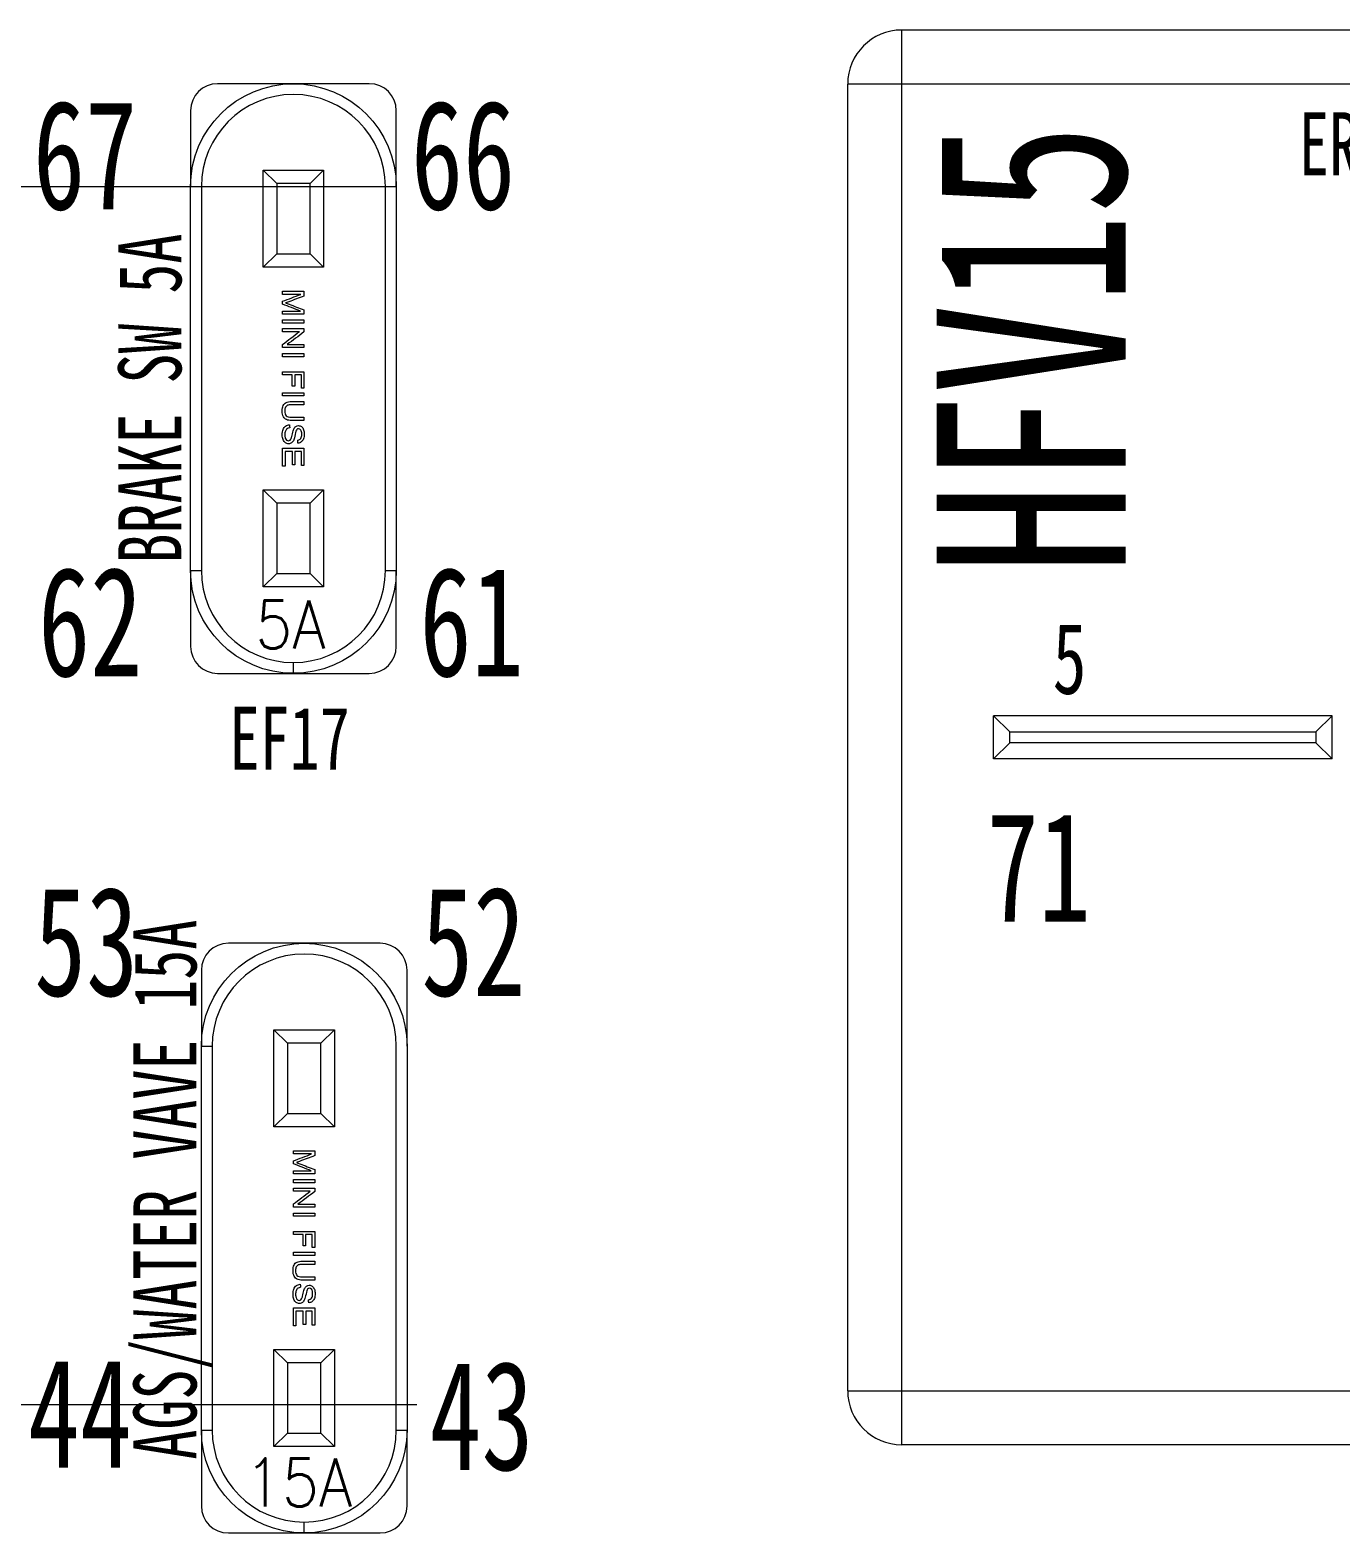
# Model space of a CAD drawing. Header units: inches. Extents: x 47316 to 59086, y 3141 to 11743.
# Drawn here: x 50685.8 to 50740.5, y 10055.5 to 10118.1 of the extents above; entities that cross this region are included whole.
import ezdxf
from ezdxf.enums import TextEntityAlignment as Align

# ---------------------------------------------------------------- set-up
doc = ezdxf.new("R2010")
doc.units = ezdxf.units.IN
doc.header["$MEASUREMENT"] = 0
doc.styles.add('MtX_romans_shx', font='romans.shx')
doc.styles.add('MtX_STSong', font='')
doc.styles.add('仿宋', font='仿宋_GB2312.ttf', dxfattribs={"width": 0.7})
doc.styles.get('MtX_STSong').set_extended_font_data('STSong')

msp = doc.modelspace()

# ---------------------------------------------------------------- linework, layer by layer
at = {"color": 0, "linetype": 'Continuous', "lineweight": 15}
for p, q in [((50776.613, 10118.137), (50722.163, 10118.137)), ((50722.163, 10059.187), (50722.163, 10118.137)), ((50696.816, 10115.901), (50693.655, 10115.901)), ((50699.977, 10115.901), (50696.816, 10115.901)), ((50778.863, 10115.887), (50719.913, 10115.887)), ((50719.913, 10061.437), (50719.913, 10115.887)), ((50692.53, 10114.776), (50692.53, 10111.615)), ((50701.102, 10111.615), (50701.102, 10114.776)), ((50695.556, 10112.301), (50698.076, 10112.301)), ((50695.556, 10108.251), (50695.556, 10112.301)), ((50696.119, 10111.739), (50695.556, 10112.301)), ((50698.076, 10112.301), (50697.514, 10111.739)), ((50698.076, 10112.301), (50698.076, 10108.251)), ((50692.53, 10095.618), (50692.53, 10111.615)), ((50692.53, 10111.615), (50692.98, 10111.615)), ((50692.98, 10111.615), (50692.98, 10095.618)), ((50696.119, 10111.739), (50696.119, 10108.814)), ((50697.514, 10111.739), (50696.119, 10111.739)), ((50697.514, 10108.814), (50697.514, 10111.739)), ((50700.652, 10095.618), (50700.652, 10111.615)), ((50701.102, 10111.615), (50701.102, 10095.618)), ((50696.119, 10108.814), (50695.556, 10108.251)), ((50696.119, 10108.814), (50697.514, 10108.814)), ((50698.076, 10108.251), (50697.514, 10108.814)), ((50698.076, 10108.251), (50695.556, 10108.251)), ((50696.119, 10098.419), (50695.556, 10098.981)), ((50695.556, 10094.931), (50695.556, 10098.981)), ((50695.556, 10098.981), (50698.076, 10098.981)), ((50698.076, 10098.981), (50697.514, 10098.419)), ((50698.076, 10098.981), (50698.076, 10094.931)), ((50696.119, 10098.419), (50696.119, 10095.494)), ((50697.514, 10098.419), (50696.119, 10098.419)), ((50697.514, 10095.494), (50697.514, 10098.419)), ((50692.53, 10095.618), (50692.98, 10095.618)), ((50692.53, 10095.618), (50692.53, 10092.456)), ((50696.119, 10095.494), (50695.556, 10094.931)), ((50696.119, 10095.494), (50697.514, 10095.494)), ((50698.076, 10094.931), (50697.514, 10095.494)), ((50700.652, 10095.618), (50701.102, 10095.618)), ((50701.102, 10092.456), (50701.102, 10095.618)), ((50698.076, 10094.931), (50695.556, 10094.931)), ((50696.816, 10091.331), (50696.816, 10091.781)), ((50693.655, 10091.331), (50696.816, 10091.331)), ((50696.816, 10091.331), (50699.977, 10091.331)), ((50740.095, 10089.562), (50725.988, 10089.562)), ((50725.988, 10087.762), (50725.988, 10089.562)), ((50726.663, 10088.887), (50725.988, 10089.562)), ((50740.095, 10089.562), (50739.42, 10088.887)), ((50740.095, 10087.762), (50740.095, 10089.562)), ((50725.988, 10087.762), (50726.663, 10088.437)), ((50726.663, 10088.887), (50739.42, 10088.887)), ((50726.663, 10088.437), (50726.663, 10088.887)), ((50739.42, 10088.437), (50726.663, 10088.437)), ((50739.42, 10088.887), (50739.42, 10088.437)), ((50739.42, 10088.437), (50740.095, 10087.762)), ((50740.095, 10087.762), (50725.988, 10087.762)), ((50697.266, 10080.081), (50694.105, 10080.081)), ((50700.427, 10080.081), (50697.266, 10080.081)), ((50692.98, 10078.956), (50692.98, 10075.795)), ((50701.552, 10075.795), (50701.552, 10078.956)), ((50696.006, 10076.481), (50698.526, 10076.481)), ((50696.006, 10072.431), (50696.006, 10076.481)), ((50696.569, 10075.919), (50696.006, 10076.481)), ((50698.526, 10076.481), (50697.964, 10075.919)), ((50698.526, 10076.481), (50698.526, 10072.431)), ((50692.98, 10059.798), (50692.98, 10075.795)), ((50692.98, 10075.795), (50693.43, 10075.795)), ((50693.43, 10075.795), (50693.43, 10059.798)), ((50696.569, 10075.919), (50696.569, 10072.994)), ((50697.964, 10075.919), (50696.569, 10075.919)), ((50697.964, 10072.994), (50697.964, 10075.919)), ((50701.102, 10059.798), (50701.102, 10075.795)), ((50701.552, 10075.795), (50701.552, 10059.798)), ((50696.569, 10072.994), (50696.006, 10072.431)), ((50696.569, 10072.994), (50697.964, 10072.994)), ((50698.526, 10072.431), (50697.964, 10072.994)), ((50698.526, 10072.431), (50696.006, 10072.431)), ((50696.569, 10062.599), (50696.006, 10063.161)), ((50696.006, 10059.111), (50696.006, 10063.161)), ((50696.006, 10063.161), (50698.526, 10063.161)), ((50698.526, 10063.161), (50697.964, 10062.599)), ((50698.526, 10063.161), (50698.526, 10059.111)), ((50696.569, 10062.599), (50696.569, 10059.674)), ((50697.964, 10062.599), (50696.569, 10062.599)), ((50697.964, 10059.674), (50697.964, 10062.599)), ((50719.913, 10061.437), (50778.863, 10061.437)), ((50692.98, 10059.798), (50693.43, 10059.798)), ((50692.98, 10059.798), (50692.98, 10056.636)), ((50696.569, 10059.674), (50696.006, 10059.111)), ((50696.569, 10059.674), (50697.964, 10059.674)), ((50698.526, 10059.111), (50697.964, 10059.674)), ((50701.102, 10059.798), (50701.552, 10059.798)), ((50701.552, 10056.636), (50701.552, 10059.798)), ((50698.526, 10059.111), (50696.006, 10059.111)), ((50776.613, 10059.187), (50722.163, 10059.187)), ((50697.266, 10055.511), (50697.266, 10055.961)), ((50694.105, 10055.511), (50697.266, 10055.511)), ((50697.266, 10055.511), (50700.427, 10055.511))]:
    msp.add_line(p, q, dxfattribs=at)
at = {"color": 0, "lineweight": 15}
for p, q in [((50645.336, 10111.615), (50701.102, 10111.615)), ((50646.188, 10060.865), (50701.955, 10060.865))]:
    msp.add_line(p, q, dxfattribs=at)
at = {"color": 0, "linetype": 'Continuous', "lineweight": 15}
for centre, radius, start, end in [((50722.163, 10115.887), 2.25, 90, 180), ((50693.655, 10114.776), 1.125, 90, 180), ((50699.977, 10114.776), 1.125, 0, 90), ((50696.816, 10111.615), 3.836, 0, 180), ((50696.816, 10095.618), 3.836, 180, 270), ((50696.816, 10095.618), 3.836, 270, 0), ((50693.655, 10092.456), 1.125, 180, 270), ((50699.977, 10092.456), 1.125, 270, 0), ((50694.105, 10078.956), 1.125, 90, 180), ((50697.266, 10075.795), 3.836, 0, 180), ((50700.427, 10078.956), 1.125, 0, 90), ((50722.163, 10061.437), 2.25, 180, 270), ((50697.266, 10059.798), 3.836, 180, 270), ((50697.266, 10059.798), 3.836, 270, 0), ((50694.105, 10056.636), 1.125, 180, 270), ((50700.427, 10056.636), 1.125, 270, 0)]:
    msp.add_arc(centre, radius, start, end, dxfattribs=at)
at = {"color": 0, "linetype": 'Continuous', "lineweight": 15, "extrusion": (0, 0, -1)}
for centre, start, end in [((-50696.816, 10111.615), 0, 180), ((-50696.816, 10095.618), 270, 0), ((-50696.816, 10095.618), 180, 270), ((-50697.266, 10075.795), 0, 180), ((-50697.266, 10059.798), 270, 0), ((-50697.266, 10059.798), 180, 270)]:
    msp.add_arc(centre, 4.286, start, end, dxfattribs=at)
at = {"color": 0, "linetype": 'Continuous', "lineweight": 15}
for points in [[(50696.365, 10107.252), (50696.662, 10107.252), (50696.959, 10107.252), (50697.256, 10107.252)], [(50696.365, 10107.124), (50696.365, 10107.167), (50696.365, 10107.21), (50696.365, 10107.252)], [(50697.123, 10107.124), (50696.871, 10107.124), (50696.618, 10107.124), (50696.365, 10107.124)], [(50696.365, 10106.834), (50696.618, 10106.931), (50696.871, 10107.028), (50697.123, 10107.124)], [(50697.256, 10107.252), (50697.256, 10107.186), (50697.256, 10107.119), (50697.256, 10107.053)], [(50696.365, 10106.715), (50696.365, 10106.755), (50696.365, 10106.794), (50696.365, 10106.834)], [(50697.111, 10106.423), (50696.862, 10106.521), (50696.613, 10106.618), (50696.365, 10106.715)], [(50697.256, 10106.474), (50697.256, 10106.414), (50697.256, 10106.355), (50697.256, 10106.295)], [(50696.365, 10106.295), (50696.365, 10106.338), (50696.365, 10106.381), (50696.365, 10106.423)], [(50696.365, 10106.423), (50696.613, 10106.423), (50696.862, 10106.423), (50697.111, 10106.423)], [(50697.256, 10106.295), (50696.959, 10106.295), (50696.662, 10106.295), (50696.365, 10106.295)], [(50696.365, 10105.926), (50696.365, 10105.97), (50696.365, 10106.015), (50696.365, 10106.059)], [(50696.365, 10106.059), (50696.662, 10106.059), (50696.959, 10106.059), (50697.256, 10106.059)], [(50697.256, 10105.926), (50696.959, 10105.926), (50696.662, 10105.926), (50696.365, 10105.926)], [(50697.256, 10106.059), (50697.256, 10106.015), (50697.256, 10105.97), (50697.256, 10105.926)], [(50696.365, 10105.567), (50696.365, 10105.609), (50696.365, 10105.651), (50696.365, 10105.694)], [(50696.365, 10105.694), (50696.662, 10105.694), (50696.959, 10105.694), (50697.256, 10105.694)], [(50697.065, 10105.567), (50696.832, 10105.567), (50696.598, 10105.567), (50696.365, 10105.567)], [(50696.365, 10105.04), (50696.598, 10105.216), (50696.832, 10105.391), (50697.065, 10105.567)], [(50697.256, 10105.558), (50697.023, 10105.382), (50696.789, 10105.207), (50696.556, 10105.031)], [(50697.256, 10105.694), (50697.256, 10105.648), (50697.256, 10105.603), (50697.256, 10105.558)], [(50696.365, 10104.904), (50696.365, 10104.949), (50696.365, 10104.995), (50696.365, 10105.04)], [(50697.256, 10104.904), (50696.959, 10104.904), (50696.662, 10104.904), (50696.365, 10104.904)], [(50696.365, 10104.526), (50696.365, 10104.57), (50696.365, 10104.614), (50696.365, 10104.659)], [(50696.365, 10104.659), (50696.662, 10104.659), (50696.959, 10104.659), (50697.256, 10104.659)], [(50696.556, 10105.031), (50696.789, 10105.031), (50697.023, 10105.031), (50697.256, 10105.031)], [(50697.256, 10105.031), (50697.256, 10104.989), (50697.256, 10104.946), (50697.256, 10104.904)], [(50697.256, 10104.659), (50697.256, 10104.614), (50697.256, 10104.57), (50697.256, 10104.526)], [(50697.256, 10104.526), (50696.959, 10104.526), (50696.662, 10104.526), (50696.365, 10104.526)], [(50696.365, 10103.896), (50696.662, 10103.896), (50696.959, 10103.896), (50697.256, 10103.896)], [(50696.365, 10103.764), (50696.365, 10103.808), (50696.365, 10103.852), (50696.365, 10103.896)], [(50696.77, 10103.764), (50696.635, 10103.764), (50696.5, 10103.764), (50696.365, 10103.764)], [(50696.77, 10103.293), (50696.77, 10103.45), (50696.77, 10103.607), (50696.77, 10103.764)], [(50696.875, 10103.764), (50696.875, 10103.607), (50696.875, 10103.45), (50696.875, 10103.293)], [(50697.151, 10103.764), (50697.059, 10103.764), (50696.967, 10103.764), (50696.875, 10103.764)], [(50697.151, 10103.22), (50697.151, 10103.401), (50697.151, 10103.582), (50697.151, 10103.764)], [(50697.256, 10103.896), (50697.256, 10103.671), (50697.256, 10103.445), (50697.256, 10103.22)], [(50696.365, 10102.892), (50696.365, 10102.936), (50696.365, 10102.981), (50696.365, 10103.025)], [(50696.365, 10103.025), (50696.662, 10103.025), (50696.959, 10103.025), (50697.256, 10103.025)], [(50697.256, 10102.892), (50696.959, 10102.892), (50696.662, 10102.892), (50696.365, 10102.892)], [(50696.875, 10103.293), (50696.84, 10103.293), (50696.805, 10103.293), (50696.77, 10103.293)], [(50697.256, 10103.22), (50697.221, 10103.22), (50697.186, 10103.22), (50697.151, 10103.22)], [(50697.256, 10103.025), (50697.256, 10102.981), (50697.256, 10102.936), (50697.256, 10102.892)], [(50697.256, 10102.657), (50697.256, 10102.612), (50697.256, 10102.568), (50697.256, 10102.524)], [(50696.491, 10101.637), (50696.538, 10101.672), (50696.591, 10101.69), (50696.651, 10101.692)], [(50696.651, 10101.692), (50696.654, 10101.651), (50696.658, 10101.609), (50696.661, 10101.567)], [(50696.742, 10102.001), (50696.913, 10102.001), (50697.084, 10102.001), (50697.256, 10102.001)], [(50697.256, 10102.001), (50697.256, 10101.956), (50697.256, 10101.912), (50697.256, 10101.868)], [(50697.005, 10100.924), (50697.002, 10100.967), (50696.999, 10101.009), (50696.996, 10101.051)], [(50696.365, 10099.962), (50696.365, 10100.212), (50696.365, 10100.461), (50696.365, 10100.71)], [(50696.365, 10100.71), (50696.662, 10100.71), (50696.959, 10100.71), (50697.256, 10100.71)], [(50696.47, 10100.578), (50696.47, 10100.373), (50696.47, 10100.167), (50696.47, 10099.962)], [(50696.773, 10100.578), (50696.672, 10100.578), (50696.571, 10100.578), (50696.47, 10100.578)], [(50696.773, 10100.023), (50696.773, 10100.208), (50696.773, 10100.393), (50696.773, 10100.578)], [(50697.151, 10100.578), (50697.06, 10100.578), (50696.969, 10100.578), (50696.878, 10100.578)], [(50696.878, 10100.578), (50696.878, 10100.393), (50696.878, 10100.208), (50696.878, 10100.023)], [(50697.151, 10099.986), (50697.151, 10100.183), (50697.151, 10100.38), (50697.151, 10100.578)], [(50697.256, 10100.71), (50697.256, 10100.469), (50697.256, 10100.227), (50697.256, 10099.986)], [(50696.47, 10099.962), (50696.435, 10099.962), (50696.4, 10099.962), (50696.365, 10099.962)], [(50696.878, 10100.023), (50696.843, 10100.023), (50696.808, 10100.023), (50696.773, 10100.023)], [(50697.256, 10099.986), (50697.221, 10099.986), (50697.186, 10099.986), (50697.151, 10099.986)], [(50696.815, 10071.432), (50697.112, 10071.432), (50697.409, 10071.432), (50697.706, 10071.432)], [(50696.815, 10071.304), (50696.815, 10071.347), (50696.815, 10071.39), (50696.815, 10071.432)], [(50697.706, 10071.432), (50697.706, 10071.366), (50697.706, 10071.299), (50697.706, 10071.233)], [(50697.573, 10071.304), (50697.321, 10071.304), (50697.068, 10071.304), (50696.815, 10071.304)], [(50696.815, 10071.014), (50697.068, 10071.111), (50697.321, 10071.208), (50697.573, 10071.304)], [(50696.815, 10070.895), (50696.815, 10070.935), (50696.815, 10070.974), (50696.815, 10071.014)], [(50697.561, 10070.603), (50697.312, 10070.701), (50697.063, 10070.798), (50696.815, 10070.895)], [(50696.815, 10070.475), (50696.815, 10070.518), (50696.815, 10070.561), (50696.815, 10070.603)], [(50696.815, 10070.603), (50697.063, 10070.603), (50697.312, 10070.603), (50697.561, 10070.603)], [(50697.706, 10070.475), (50697.409, 10070.475), (50697.112, 10070.475), (50696.815, 10070.475)], [(50696.815, 10070.106), (50696.815, 10070.15), (50696.815, 10070.195), (50696.815, 10070.239)], [(50696.815, 10070.239), (50697.112, 10070.239), (50697.409, 10070.239), (50697.706, 10070.239)], [(50697.706, 10070.654), (50697.706, 10070.594), (50697.706, 10070.535), (50697.706, 10070.475)], [(50697.706, 10070.239), (50697.706, 10070.195), (50697.706, 10070.15), (50697.706, 10070.106)], [(50697.706, 10070.106), (50697.409, 10070.106), (50697.112, 10070.106), (50696.815, 10070.106)], [(50696.815, 10069.747), (50696.815, 10069.789), (50696.815, 10069.831), (50696.815, 10069.874)], [(50696.815, 10069.874), (50697.112, 10069.874), (50697.409, 10069.874), (50697.706, 10069.874)], [(50697.515, 10069.747), (50697.282, 10069.747), (50697.048, 10069.747), (50696.815, 10069.747)], [(50696.815, 10069.22), (50697.048, 10069.396), (50697.282, 10069.571), (50697.515, 10069.747)], [(50697.706, 10069.738), (50697.473, 10069.562), (50697.239, 10069.387), (50697.006, 10069.211)], [(50697.706, 10069.874), (50697.706, 10069.828), (50697.706, 10069.783), (50697.706, 10069.738)], [(50696.815, 10069.084), (50696.815, 10069.129), (50696.815, 10069.175), (50696.815, 10069.22)], [(50697.706, 10069.084), (50697.409, 10069.084), (50697.112, 10069.084), (50696.815, 10069.084)], [(50697.006, 10069.211), (50697.239, 10069.211), (50697.473, 10069.211), (50697.706, 10069.211)], [(50697.706, 10069.211), (50697.706, 10069.169), (50697.706, 10069.126), (50697.706, 10069.084)], [(50696.815, 10068.706), (50696.815, 10068.75), (50696.815, 10068.794), (50696.815, 10068.839)], [(50696.815, 10068.839), (50697.112, 10068.839), (50697.409, 10068.839), (50697.706, 10068.839)], [(50697.706, 10068.706), (50697.409, 10068.706), (50697.112, 10068.706), (50696.815, 10068.706)], [(50697.706, 10068.839), (50697.706, 10068.794), (50697.706, 10068.75), (50697.706, 10068.706)], [(50696.815, 10068.076), (50697.112, 10068.076), (50697.409, 10068.076), (50697.706, 10068.076)], [(50696.815, 10067.944), (50696.815, 10067.988), (50696.815, 10068.032), (50696.815, 10068.076)], [(50697.22, 10067.944), (50697.085, 10067.944), (50696.95, 10067.944), (50696.815, 10067.944)], [(50697.22, 10067.473), (50697.22, 10067.63), (50697.22, 10067.787), (50697.22, 10067.944)], [(50697.325, 10067.944), (50697.325, 10067.787), (50697.325, 10067.63), (50697.325, 10067.473)], [(50697.601, 10067.944), (50697.509, 10067.944), (50697.417, 10067.944), (50697.325, 10067.944)], [(50697.601, 10067.4), (50697.601, 10067.581), (50697.601, 10067.762), (50697.601, 10067.944)], [(50697.706, 10068.076), (50697.706, 10067.851), (50697.706, 10067.625), (50697.706, 10067.4)], [(50696.815, 10067.072), (50696.815, 10067.116), (50696.815, 10067.161), (50696.815, 10067.205)], [(50696.815, 10067.205), (50697.112, 10067.205), (50697.409, 10067.205), (50697.706, 10067.205)], [(50697.706, 10067.072), (50697.409, 10067.072), (50697.112, 10067.072), (50696.815, 10067.072)], [(50697.325, 10067.473), (50697.29, 10067.473), (50697.255, 10067.473), (50697.22, 10067.473)], [(50697.706, 10067.4), (50697.671, 10067.4), (50697.636, 10067.4), (50697.601, 10067.4)], [(50697.706, 10067.205), (50697.706, 10067.161), (50697.706, 10067.116), (50697.706, 10067.072)], [(50697.706, 10066.837), (50697.706, 10066.792), (50697.706, 10066.748), (50697.706, 10066.704)], [(50696.941, 10065.817), (50696.988, 10065.852), (50697.041, 10065.87), (50697.101, 10065.872)], [(50697.101, 10065.872), (50697.104, 10065.831), (50697.108, 10065.789), (50697.111, 10065.747)], [(50697.192, 10066.181), (50697.363, 10066.181), (50697.534, 10066.181), (50697.706, 10066.181)], [(50697.706, 10066.181), (50697.706, 10066.136), (50697.706, 10066.092), (50697.706, 10066.048)], [(50697.455, 10065.104), (50697.452, 10065.147), (50697.449, 10065.189), (50697.446, 10065.231)], [(50696.815, 10064.142), (50696.815, 10064.392), (50696.815, 10064.641), (50696.815, 10064.89)], [(50696.815, 10064.89), (50697.112, 10064.89), (50697.409, 10064.89), (50697.706, 10064.89)], [(50696.92, 10064.758), (50696.92, 10064.553), (50696.92, 10064.347), (50696.92, 10064.142)], [(50697.223, 10064.758), (50697.122, 10064.758), (50697.021, 10064.758), (50696.92, 10064.758)], [(50697.223, 10064.203), (50697.223, 10064.388), (50697.223, 10064.573), (50697.223, 10064.758)], [(50697.601, 10064.758), (50697.51, 10064.758), (50697.419, 10064.758), (50697.328, 10064.758)], [(50697.328, 10064.758), (50697.328, 10064.573), (50697.328, 10064.388), (50697.328, 10064.203)], [(50697.601, 10064.166), (50697.601, 10064.363), (50697.601, 10064.56), (50697.601, 10064.758)], [(50697.706, 10064.89), (50697.706, 10064.649), (50697.706, 10064.407), (50697.706, 10064.166)], [(50696.92, 10064.142), (50696.885, 10064.142), (50696.85, 10064.142), (50696.815, 10064.142)], [(50697.328, 10064.203), (50697.293, 10064.203), (50697.258, 10064.203), (50697.223, 10064.203)], [(50697.706, 10064.166), (50697.671, 10064.166), (50697.636, 10064.166), (50697.601, 10064.166)]]:
    msp.add_open_spline(points, degree=3, dxfattribs=at)
for points, knots in [([(50697.256, 10107.053), (50697.046, 10106.973), (50696.835, 10106.894), (50696.566, 10106.793), (50696.522, 10106.777), (50696.493, 10106.767)], [0, 0, 0, 0, 0.781533, 0.781533, 1, 1, 1, 1]), ([(50696.493, 10106.767), (50696.526, 10106.756), (50696.573, 10106.738), (50696.843, 10106.634), (50697.049, 10106.554), (50697.256, 10106.474)], [0, 0, 0, 0, 0.232567, 0.232567, 1, 1, 1, 1]), ([(50697.256, 10101.868), (50697.084, 10101.868), (50696.913, 10101.868), (50696.652, 10101.868), (50696.58, 10101.879), (50696.475, 10101.925), (50696.432, 10101.966), (50696.366, 10102.085), (50696.35, 10102.163), (50696.35, 10102.354), (50696.364, 10102.431), (50696.422, 10102.55), (50696.463, 10102.593), (50696.572, 10102.643), (50696.647, 10102.657), (50696.913, 10102.657), (50697.084, 10102.657), (50697.256, 10102.657)], [0, 0, 0, 0, 0.199494, 0.199494, 0.303659, 0.303659, 0.408019, 0.408019, 0.512549, 0.512549, 0.61403, 0.61403, 0.715358, 0.715358, 0.816523, 0.816523, 1, 1, 1, 1]), ([(50697.256, 10102.524), (50697.084, 10102.524), (50696.913, 10102.524), (50696.664, 10102.524), (50696.607, 10102.516), (50696.534, 10102.483), (50696.506, 10102.455), (50696.466, 10102.377), (50696.456, 10102.329), (50696.456, 10102.174), (50696.476, 10102.104), (50696.554, 10102.021), (50696.63, 10102.001), (50696.742, 10102.001)], [0, 0, 0, 0, 0.256825, 0.256825, 0.372601, 0.372601, 0.488983, 0.488983, 0.605033, 0.605033, 0.802787, 0.802787, 1, 1, 1, 1]), ([(50696.996, 10101.051), (50697.053, 10101.058), (50697.095, 10101.081), (50697.153, 10101.161), (50697.167, 10101.219), (50697.167, 10101.376), (50697.154, 10101.434), (50697.102, 10101.508), (50697.07, 10101.526), (50697.001, 10101.526), (50696.975, 10101.513), (50696.934, 10101.461), (50696.913, 10101.395), (50696.869, 10101.179), (50696.85, 10101.105), (50696.81, 10101.007), (50696.78, 10100.964), (50696.707, 10100.908), (50696.664, 10100.894), (50696.569, 10100.894), (50696.524, 10100.909), (50696.44, 10100.97), (50696.408, 10101.014), (50696.361, 10101.129), (50696.35, 10101.193), (50696.35, 10101.356), (50696.361, 10101.431), (50696.408, 10101.554), (50696.444, 10101.602), (50696.491, 10101.637)], [0, 0, 0, 0, 0.060497, 0.060497, 0.12116, 0.12116, 0.184452, 0.184452, 0.24793, 0.24793, 0.302787, 0.302787, 0.357079, 0.357079, 0.411494, 0.411494, 0.49016, 0.49016, 0.568562, 0.568562, 0.646217, 0.646217, 0.724098, 0.724098, 0.802089, 0.802089, 0.901044, 0.901044, 1, 1, 1, 1]), ([(50696.661, 10101.567), (50696.616, 10101.561), (50696.58, 10101.547), (50696.523, 10101.504), (50696.499, 10101.47), (50696.464, 10101.379), (50696.455, 10101.328), (50696.455, 10101.22), (50696.462, 10101.176), (50696.489, 10101.098), (50696.507, 10101.069), (50696.554, 10101.032), (50696.579, 10101.022), (50696.635, 10101.022), (50696.659, 10101.031), (50696.701, 10101.068), (50696.718, 10101.098), (50696.742, 10101.167), (50696.756, 10101.226), (50696.796, 10101.41), (50696.814, 10101.475), (50696.854, 10101.559), (50696.882, 10101.595), (50696.948, 10101.642), (50696.985, 10101.654), (50697.071, 10101.654), (50697.112, 10101.639), (50697.191, 10101.582), (50697.22, 10101.54), (50697.261, 10101.43), (50697.271, 10101.369), (50697.271, 10101.227), (50697.26, 10101.161), (50697.218, 10101.048), (50697.187, 10101.004), (50697.104, 10100.943), (50697.057, 10100.927), (50697.005, 10100.924)], [0, 0, 0, 0, 0.065659, 0.065659, 0.131033, 0.131033, 0.196408, 0.196408, 0.25442, 0.25442, 0.312195, 0.312195, 0.369631, 0.369631, 0.428017, 0.428017, 0.486766, 0.486766, 0.524715, 0.524715, 0.562664, 0.562664, 0.611549, 0.611549, 0.660435, 0.660435, 0.714509, 0.714509, 0.768379, 0.768379, 0.82225, 0.82225, 0.881221, 0.881221, 0.940505, 0.940505, 1, 1, 1, 1]), ([(50697.706, 10071.233), (50697.496, 10071.153), (50697.285, 10071.074), (50697.016, 10070.973), (50696.972, 10070.957), (50696.943, 10070.947)], [0, 0, 0, 0, 0.781533, 0.781533, 1, 1, 1, 1]), ([(50696.943, 10070.947), (50696.976, 10070.936), (50697.023, 10070.918), (50697.293, 10070.814), (50697.499, 10070.734), (50697.706, 10070.654)], [0, 0, 0, 0, 0.232567, 0.232567, 1, 1, 1, 1]), ([(50697.706, 10066.048), (50697.534, 10066.048), (50697.363, 10066.048), (50697.102, 10066.048), (50697.03, 10066.059), (50696.925, 10066.105), (50696.882, 10066.146), (50696.816, 10066.265), (50696.8, 10066.343), (50696.8, 10066.534), (50696.814, 10066.611), (50696.872, 10066.73), (50696.913, 10066.773), (50697.022, 10066.823), (50697.097, 10066.837), (50697.363, 10066.837), (50697.534, 10066.837), (50697.706, 10066.837)], [0, 0, 0, 0, 0.199494, 0.199494, 0.303659, 0.303659, 0.408019, 0.408019, 0.512549, 0.512549, 0.61403, 0.61403, 0.715358, 0.715358, 0.816523, 0.816523, 1, 1, 1, 1]), ([(50697.706, 10066.704), (50697.534, 10066.704), (50697.363, 10066.704), (50697.114, 10066.704), (50697.057, 10066.696), (50696.984, 10066.663), (50696.956, 10066.635), (50696.916, 10066.557), (50696.906, 10066.509), (50696.906, 10066.354), (50696.926, 10066.284), (50697.004, 10066.201), (50697.08, 10066.181), (50697.192, 10066.181)], [0, 0, 0, 0, 0.256825, 0.256825, 0.372601, 0.372601, 0.488983, 0.488983, 0.605033, 0.605033, 0.802787, 0.802787, 1, 1, 1, 1]), ([(50697.446, 10065.231), (50697.503, 10065.238), (50697.545, 10065.261), (50697.603, 10065.341), (50697.617, 10065.399), (50697.617, 10065.556), (50697.604, 10065.614), (50697.552, 10065.688), (50697.52, 10065.706), (50697.451, 10065.706), (50697.425, 10065.693), (50697.384, 10065.641), (50697.363, 10065.575), (50697.319, 10065.359), (50697.3, 10065.285), (50697.26, 10065.187), (50697.23, 10065.144), (50697.157, 10065.088), (50697.114, 10065.074), (50697.019, 10065.074), (50696.974, 10065.089), (50696.89, 10065.15), (50696.858, 10065.194), (50696.811, 10065.309), (50696.8, 10065.373), (50696.8, 10065.536), (50696.811, 10065.611), (50696.858, 10065.734), (50696.894, 10065.782), (50696.941, 10065.817)], [0, 0, 0, 0, 0.060497, 0.060497, 0.12116, 0.12116, 0.184452, 0.184452, 0.24793, 0.24793, 0.302787, 0.302787, 0.357079, 0.357079, 0.411494, 0.411494, 0.49016, 0.49016, 0.568562, 0.568562, 0.646217, 0.646217, 0.724098, 0.724098, 0.802089, 0.802089, 0.901044, 0.901044, 1, 1, 1, 1]), ([(50697.111, 10065.747), (50697.066, 10065.741), (50697.03, 10065.727), (50696.973, 10065.684), (50696.949, 10065.65), (50696.914, 10065.559), (50696.905, 10065.508), (50696.905, 10065.4), (50696.912, 10065.356), (50696.939, 10065.278), (50696.957, 10065.249), (50697.004, 10065.212), (50697.029, 10065.202), (50697.085, 10065.202), (50697.109, 10065.211), (50697.151, 10065.248), (50697.168, 10065.278), (50697.192, 10065.347), (50697.206, 10065.406), (50697.246, 10065.59), (50697.264, 10065.655), (50697.304, 10065.739), (50697.332, 10065.775), (50697.398, 10065.822), (50697.435, 10065.834), (50697.521, 10065.834), (50697.562, 10065.819), (50697.641, 10065.762), (50697.67, 10065.72), (50697.711, 10065.61), (50697.721, 10065.549), (50697.721, 10065.407), (50697.71, 10065.341), (50697.668, 10065.228), (50697.637, 10065.184), (50697.554, 10065.123), (50697.507, 10065.107), (50697.455, 10065.104)], [0, 0, 0, 0, 0.065659, 0.065659, 0.131033, 0.131033, 0.196408, 0.196408, 0.25442, 0.25442, 0.312195, 0.312195, 0.369631, 0.369631, 0.428017, 0.428017, 0.486766, 0.486766, 0.524715, 0.524715, 0.562664, 0.562664, 0.611549, 0.611549, 0.660435, 0.660435, 0.714509, 0.714509, 0.768379, 0.768379, 0.82225, 0.82225, 0.881221, 0.881221, 0.940505, 0.940505, 1, 1, 1, 1])]:
    msp.add_open_spline(points, degree=3, knots=knots, dxfattribs=at)

# ---------------------------------------------------------------- texts
at = {"color": 0, "lineweight": 15}
for s, height, style, width, p in [('67', 4.5538, 'MtX_STSong', 0.7, (50685.966, 10110.661)), ('66', 4.5538, 'MtX_STSong', 0.7, (50701.716, 10110.661)), ('62', 4.5538, 'MtX_STSong', 0.7, (50686.18, 10091.212)), ('61', 4.5538, 'MtX_STSong', 0.7, (50702.071, 10091.212)), ('5A', 2, 'MtX_romans_shx', 0.9, (50695.227, 10092.373)), ('71', 4.5538, 'MtX_STSong', 0.7, (50725.699, 10080.985)), ('53', 4.5538, 'MtX_STSong', 0.7, (50686.013, 10077.892)), ('52', 4.5538, 'MtX_STSong', 0.7, (50702.142, 10077.892)), ('44', 4.5538, 'MtX_STSong', 0.7, (50685.752, 10058.23)), ('43', 4.5538, 'MtX_STSong', 0.7, (50702.486, 10058.131)), ('15A', 2, 'MtX_romans_shx', 0.9, (50694.793, 10056.617))]:
    msp.add_text(s, height=height, dxfattribs=dict(at, style=style, width=width)).set_placement(p)
at = {"color": 0, "lineweight": 15, "style": '仿宋', "width": 0.7}
for s, p in [('ER10', (50741.221, 10113.4)), ('EF17', (50696.659, 10088.627))]:
    msp.add_text(s, height=2.625, dxfattribs=at).set_placement(p, align=Align.MIDDLE_CENTER)
msp.add_text('HFV15', height=7.875, rotation=90, dxfattribs=at).set_placement((50727.558, 10104.85), align=Align.MIDDLE_CENTER)
at = {"color": 0, "linetype": 'Continuous', "lineweight": 15, "style": '仿宋', "width": 0.7}
for s, p in [('BRAKE SW 5A', (50690.833, 10102.781)), ('AGS/WATER VAVE 15A', (50691.678, 10069.818))]:
    msp.add_text(s, height=2.625, rotation=90, dxfattribs=at).set_placement(p, align=Align.MIDDLE)
at = {"color": 2, "lineweight": 15, "style": 'MtX_STSong', "width": 0.7}
msp.add_text('5', height=2.96, dxfattribs=at).set_placement((50728.454, 10090.476))

doc.saveas('drawing.dxf')
